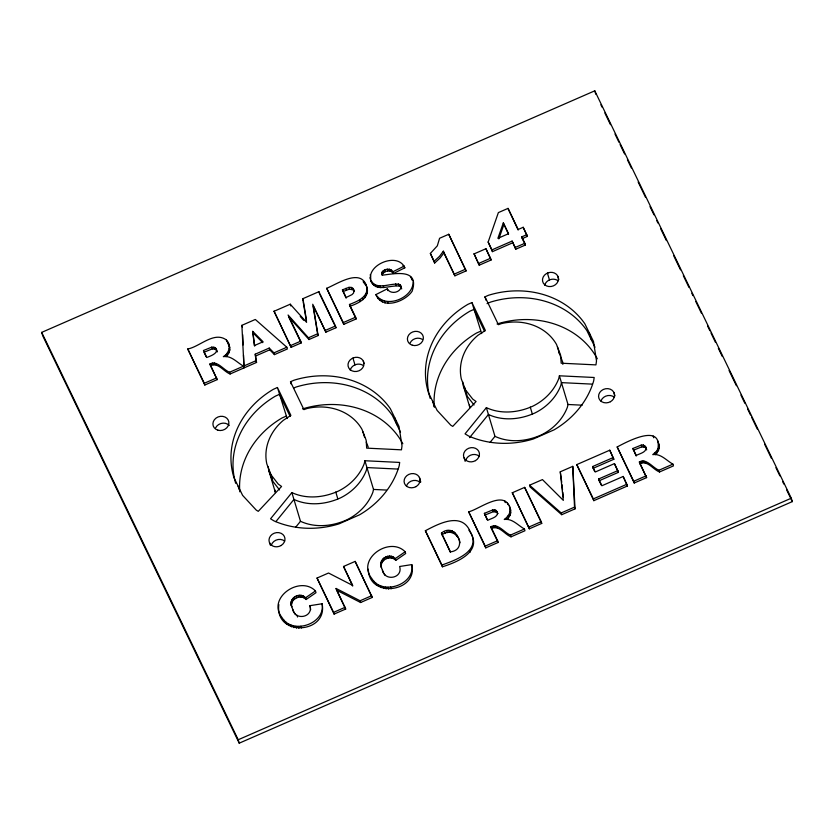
<?xml version="1.0" encoding="UTF-8"?>
<svg xmlns="http://www.w3.org/2000/svg" width="834" height="834" viewBox="0 0 834 834"><rect width="100%" height="100%" fill="white"/><g stroke="black" fill="none" stroke-linecap="round" stroke-linejoin="round"><path stroke-width="1.25" d="M278.827 604.598C274.594 637.27 328.148 633.944 322.101 603.764L309.956 605.672C313.501 617.337 295.027 621.08 292.744 609.237M413.132 282.392C412.715 298.186 385.277 309.331 375.884 294.6L387.299 288.845C390.208 294.485 399.674 293.026 401.164 287.167L399.934 284.571C390.865 282.09 377.114 291.306 370.869 280.443C375.227 293.578 391.323 284.029 400.456 286.323L401.404 287.438L400.883 285.687M371.391 282.194C364.124 265.514 397.735 251.055 404.844 267.808L393.512 273.469C390.896 269.257 383.473 270.602 382.097 275.095L381.565 273.354C382.942 268.85 390.375 267.506 392.991 271.717L393.512 273.469M370.713 277.42L370.598 279.421L370.077 277.68M291.024 603.295L291.764 606.808C287.615 598.781 299.875 591.118 305.588 597.769L306.109 599.521L315.982 592.693L315.45 590.941C299.959 575.043 266.369 598.072 282.09 617.66C292.338 635.164 325.708 623.874 322.101 603.764M291.556 605.036C291.431 598.061 301.533 594.194 306.109 599.521M349.999 306.214L349.477 304.462C356.962 301.595 369.076 296.852 366.553 286.604C370.974 297.311 358.151 303.555 349.999 306.214L356.139 318.942L343.775 324.343L326.699 288.283C337.259 284.071 362.707 266.473 367.085 288.356M380.711 564.118L381.451 567.631C377.302 559.614 389.561 551.941 395.274 558.603L395.796 560.354L405.668 553.526L405.147 551.774C389.655 535.866 356.055 558.905 371.787 578.494C382.024 595.997 415.395 584.697 411.787 564.597L399.642 566.495C403.187 578.171 384.714 581.913 382.431 570.06M381.242 565.869C381.117 558.895 391.219 555.017 395.796 560.354M364.906 460.743L364.26 463.568A51.082 44.504 -16.7 0 1 338.531 491.017C324.03 497.648 306.631 499.451 291.879 492.602L270.55 518.8L274.073 520.937A86.392 75.269 -16.7 0 0 339.011 523.867L359.6 514.787A86.392 75.269 -16.7 0 0 399.205 465.779L399.674 462.432L364.906 460.743L373.517 489.433L372.871 492.258A51.082 44.504 -16.7 0 1 347.142 519.707C332.641 526.348 315.242 528.141 300.49 521.302L291.879 492.602M559.395 375.8L558.749 378.615A51.082 44.504 -16.7 0 1 533.02 406.075C518.529 412.705 501.13 414.508 486.368 407.659L465.049 433.857L468.562 435.994A86.392 75.269 -16.7 0 0 533.499 438.924L554.089 429.844A86.392 75.269 -16.7 0 0 593.693 380.836L594.173 377.489L559.395 375.8L568.006 404.49L567.36 407.315A51.082 44.504 -16.7 0 1 541.631 434.764C527.13 441.405 509.73 443.198 494.979 436.359L486.368 407.659M243.497 366.157C237.148 362.654 231.352 355.357 223.335 356.639C229.246 353.418 231.498 344.963 226.389 339.959C214.088 330.931 199.649 346.861 187.754 348.966L204.82 385.027L217.194 379.626L209.949 363.947C217.434 360.1 223.335 369.994 229.59 372.235L230.111 373.986L256.549 362.436L255.235 354.179L269.215 348.07L273.938 352.865L274.459 354.617L287.365 348.977L286.833 347.236L255.308 319.464L241.881 325.333L244.028 367.909M225.493 354.95L226.024 356.702C229.079 354.023 230.83 349.519 229.246 345.599M509.428 513.786L510.168 508.438C511.753 512.357 510.001 516.861 506.947 519.54L506.426 517.799L509.428 513.786L509.949 515.527M657.911 448.932C662.238 422.358 625.792 442.406 617.17 446.961L634.236 483.011L646.611 477.611L639.365 461.942C646.85 458.095 652.751 467.989 659.006 470.22L659.527 471.971L673.445 465.893L672.913 464.142C666.564 460.639 660.768 453.352 652.751 454.624L656.421 451.371L657.911 448.932L658.443 450.673L655.441 454.686L654.909 452.945M658.443 450.673L659.214 448.067L658.662 443.594M492.456 251.639L488.151 242.048L498.367 212.597L508.021 208.385L518.185 229.475L523.189 227.286L526.754 234.677L527.286 236.429L522.282 238.618L525.378 245.029L515.725 249.241L512.107 241.078L491.935 249.887L492.456 251.639L512.629 242.83M503.329 222.887L497.877 238.347L508.542 233.687L503.329 222.887L508.542 234.354M498.826 238.899L503.851 224.638M442.437 566.786L441.916 565.035C455.197 560.219 481.75 551.295 470.261 531.748C461.859 511.378 438.601 523.752 425.371 530.726L442.437 566.786C458.419 561.793 484.231 550.857 468.896 530.184M443.354 251.19L439.487 256.372L434.128 261.261L434.65 263.002L440.008 258.113L443.876 252.942L443.354 251.19L454.905 275.804L466.112 270.914L448.755 234.271L439.591 238.274L437.318 245.842L430.354 253.442L434.65 263.002M275.887 521.604L293.933 499.441C308.684 506.28 326.084 504.487 340.585 497.846A51.082 44.504 -16.7 0 0 366.314 470.397L366.95 467.572L397.86 469.073M295.57 527.349L300.49 521.302M469.552 437.662L488.422 414.498C503.173 421.337 520.572 419.544 535.074 412.903A51.082 44.504 -16.7 0 0 560.802 385.454L561.449 382.629L592.359 384.13M490.058 442.406L494.979 436.359M506.426 517.799L504.257 519.478C512.274 518.206 518.081 525.493 524.43 528.996L524.951 530.747L511.034 536.825C504.789 534.584 498.888 524.69 491.403 528.537L498.117 542.465L485.753 547.865L468.677 511.815C479.425 509.345 505.988 487.556 510.689 510.189M305.588 597.769L315.45 590.941M395.274 558.603L405.147 551.774M392.991 271.717L404.313 266.056M277.441 387.508L273.375 389.301A86.392 75.269 -16.7 0 0 233.968 477.653L242.611 495.365L256.288 510.137L258.269 511.336L281.579 486.462L278.222 484.043L270.967 474.723L266.807 463.871A51.082 44.504 -16.7 0 1 283.404 420.273L290.889 415.395L277.441 387.508L287.167 418.522M290.493 381.753L293.954 380.231A86.392 75.269 -16.7 0 1 390.354 408.723L398.996 426.435L402.009 445.898L401.456 449.828L366.679 448.139L366.157 440.227L361.998 429.364A51.082 44.504 -16.7 0 0 306.964 408.535L303.941 409.63L290.493 381.753L291.181 384.036M471.929 302.565L467.864 304.358A86.392 75.269 -16.7 0 0 428.467 392.71L437.11 410.422L450.787 425.194L452.758 426.393L476.068 401.519L472.711 399.09L465.455 389.78L461.306 378.928A51.082 44.504 -16.7 0 1 477.892 335.331L485.378 330.452L471.929 302.565L481.666 333.579M484.981 296.81L488.453 295.288A86.392 75.269 -16.7 0 1 584.842 323.78L593.485 341.492L596.508 360.955L595.945 364.885L561.167 363.197L560.646 355.284L556.497 344.421A51.082 44.504 -16.7 0 0 501.463 323.592L498.43 324.687L484.981 296.81L486.013 300.23M293.693 388.081L296.007 387.059A86.392 75.269 -16.7 0 1 392.407 415.551L400.518 432.2M487.035 303.639L490.496 302.117A86.392 75.269 -16.7 0 1 586.896 330.608L595.007 347.257M286.052 416.197L281.975 417.99A86.392 75.269 -16.7 0 0 239.775 491.82M480.54 331.254L476.475 333.047A86.392 75.269 -16.7 0 0 434.264 406.877M41.7 332.38L594.778 90.823L791.278 498.211L792.3 501.62L239.222 743.177L42.722 335.789L41.7 332.38L238.201 739.758L239.222 743.177M274.063 311.27L290.263 304.202L306.578 322.351L302.711 298.76L318.901 291.692L335.445 326L335.966 327.752L325.886 332.151L313.261 305.995L318.108 335.549L308.987 339.532L288.606 316.764L301.22 342.92L291.139 347.33L274.063 311.27L291.139 347.33M346.12 298.165L342.43 289.857L348.977 287.344L351.187 287.396L352.719 288.23L354.283 291.337L352.719 288.23M342.962 291.608L349.498 289.085L353.251 289.982M217.194 379.626L210.481 365.699C217.955 361.852 223.856 371.745 230.111 373.986M474.108 253.88L485.93 248.72L490.538 258.259L491.07 260.01L479.237 265.181L474.108 253.88L479.237 265.181M522.282 238.618L521.761 236.866L526.754 234.677M255.757 355.93L269.736 349.821L274.459 354.617M204.82 385.027L204.299 383.275L216.663 377.875M229.59 372.235L256.017 360.684L255.235 354.179M273.938 352.865L286.833 347.236M290.618 345.578L300.699 341.179L288.084 315.012L308.455 337.791L308.987 339.532M308.455 337.791L317.587 333.798L312.74 304.243L325.886 332.151M325.354 330.41L335.445 326M343.775 324.343L343.243 322.591L355.618 317.191L349.477 304.462M454.384 274.052L465.581 269.163M478.716 263.429L490.538 258.259M515.725 249.241L515.193 247.489L524.847 243.278L521.761 236.866M336.081 588.45L345.683 609.039L334.1 614.095L317.035 578.045L328.533 573.021L352.699 585.447L343.535 566.463L355.148 561.397L372.225 597.446L360.611 602.523L336.602 590.201L336.081 588.45L360.09 600.772L360.611 602.523M512.316 492.758L524.649 487.369L541.203 521.667L541.725 523.418L529.381 528.808L512.316 492.758L529.381 528.808M529.569 485.211L542.444 479.592L563.325 500.369L560.271 471.804L572.77 466.352L575.043 508.865L561.699 514.703L530.101 486.962L529.569 485.211L561.178 512.952L561.699 514.703M613.303 457.512L592.64 466.54L595.278 471.992L614.439 463.621L617.817 470.616L598.645 478.987L601.908 485.753L623.175 476.464L627.439 485.982L593.839 500.661L576.774 464.601L609.769 450.193L613.834 459.263L593.172 468.291L594.746 471.554M487.15 519.738L484.387 513.337L492.738 509.96L494.823 509.855L496.261 510.533L497.804 513.619L496.261 510.533M636.206 456.042L632.881 448.483L641.231 445.106L643.316 445.002L645.766 447.024L646.611 449.912L644.755 445.69M441.436 533.114C454.978 521.365 469.448 549.554 450.475 551.858L441.436 533.114L450.433 552.442M484.908 515.089L493.259 511.711L496.783 512.284M633.402 450.235L641.753 446.857L645.276 447.431M441.957 534.865C449.37 528.933 458.71 533.791 460.003 542.757M491.403 528.537L490.882 526.796C498.357 522.939 504.257 532.843 510.512 535.074L511.034 536.825M601.345 485.242L599.177 480.738L618.338 472.367L617.817 470.616M646.611 477.611L639.897 463.694C647.372 459.836 653.272 469.74 659.527 471.971M334.1 614.095L333.579 612.354L345.161 607.288M360.09 600.772L371.693 595.705M485.753 547.865L485.221 546.124L497.596 540.713L490.882 526.796M510.512 535.074L524.43 528.996M528.86 527.067L541.203 521.667M561.178 512.952L574.522 507.124L572.77 466.352M593.839 500.661L593.318 498.909L626.918 484.231M634.236 483.011L633.715 481.27L646.089 475.86M659.006 470.22L672.913 464.142M238.201 739.758L791.278 498.211M211.815 347.121L203.465 350.499L206.822 357.473C210.324 356.066 219.947 352.928 215.339 347.695L211.815 347.121L212.336 348.862L215.86 349.446L217.194 351.927L216.35 349.029M212.336 348.862L203.986 352.24L206.227 356.889M368.336 569.174C368.638 598.948 418.428 592.119 411.787 564.597M375.884 294.6C382.274 310.196 404.782 301.898 412.111 291.306C419.773 268.402 395.524 273.552 382.399 275.189L381.565 273.354M568.006 404.49L582.174 405.178M373.517 489.433L386.392 490.058M252.733 331.359L263.085 341.773L254.328 345.589L252.733 331.359L254.704 346.047M253.255 333.11L262.741 342.649M300.23 316.451L303.67 320.277M363.134 281.683L366.126 285.791L365.594 284.05M403.062 265.577L404.844 267.808M474.035 404.99L467.509 396.609L463.35 385.756A51.082 44.504 -16.7 0 1 462.714 381.93M279.546 489.944L273.02 481.562L268.861 470.699A51.082 44.504 -16.7 0 1 268.225 466.873M227.557 342.649L229.767 347.351M385.214 575.481L382.962 571.811L380.929 565.89M293.266 610.978L295.528 614.648M600.887 104.771L602.012 107.117M604.838 112.965L610.488 124.673M615.002 134.045L618.953 142.239M620.079 144.574L624.603 153.946M627.418 159.794L631.38 167.988M638.156 182.041L645.495 197.251M650.009 206.623L653.96 214.818M656.785 220.666L657.911 223.012M660.736 228.86L666.387 240.567M673.726 255.788L680.502 269.83M683.327 275.689L688.967 287.396M691.793 293.245L692.918 295.59M695.744 301.439L701.394 313.146M707.607 326.031L709.859 330.712M710.995 333.047L715.509 342.42M718.335 348.268L722.286 356.462M729.062 370.515L736.401 385.725M740.915 395.097L744.866 403.291M747.691 409.14L750.517 414.998M751.643 417.334L757.293 429.041M764.632 444.261L771.408 458.314M775.922 467.676L779.873 475.87M782.699 481.718L783.835 484.064M786.65 489.912L792.3 501.62M632.881 448.483L636.238 455.458C639.428 453.56 647.33 452.309 645.766 447.024M527.286 236.429L523.189 227.286M518.154 230.048L508.021 208.385M617.17 446.961L633.715 481.27M512.107 241.078L515.193 247.489M627.439 485.982L623.175 476.464M613.834 459.263L609.769 450.193M618.338 472.367L614.439 463.621M488.151 242.048L491.935 249.887M491.07 260.01L485.93 248.72M576.774 464.601L593.318 498.909M466.112 270.914L448.755 234.271M484.627 331.473L473.983 309.393L469.907 311.186A86.392 75.269 -16.7 0 0 430.156 398.371M443.876 252.942L454.905 275.804M430.354 253.442L434.128 261.261M541.725 523.418L524.649 487.369M484.387 513.337L487.754 520.312C490.945 518.414 498.836 517.163 497.272 511.878M468.677 511.815L485.221 546.124M342.43 289.857L346.12 297.509L352.042 294.6L353.626 292.942L353.752 289.586M326.699 288.283L343.243 322.591M319.975 294.59L335.966 327.752M425.371 530.726L441.916 565.035M290.138 416.416L279.494 394.336L275.418 396.129A86.392 75.269 -16.7 0 0 235.668 483.313M372.225 597.446L355.148 561.397M352.678 586.083L343.535 566.463M336.602 590.201L345.683 609.039M317.035 578.045L333.579 612.354M187.754 348.966L204.299 383.275M558.999 352.459L562.7 362.112L562.846 364.375M366.355 442.218L368.211 447.055M291.243 605.057L292.89 609.935M659.183 445.335L657.724 440.779M594.778 90.823L595.799 94.242M658.693 446.315L659.214 448.067M653.199 436.026L653.72 437.777M656.421 451.371L656.942 453.123M643.316 445.002L643.838 446.753M641.231 445.106L641.753 446.857M645.37 461.452L645.891 463.204M643.858 460.941L644.38 462.693M642.149 460.962L642.67 462.714M640.46 461.463L640.981 463.214M639.365 461.942L639.897 463.694M613.887 392.543L614.908 395.962M589.294 332.902L591.337 339.73M557.8 276.262L558.822 279.682M547.427 273.156L549.481 279.995M598.645 478.987L599.177 480.738M557.414 346.819L559.458 353.658M592.64 466.54L593.172 468.291M524.847 243.278L525.378 245.029M574.522 507.124L575.043 508.865M560.271 471.804L561.73 482.25M530.257 407.075L532.301 413.904M509.24 505.623L509.762 507.374M510.199 511.169L510.721 512.92M507.312 502.798L507.843 504.549M504.706 500.88L505.237 502.631M507.927 516.225L508.459 517.977M464.538 387.383L466.592 394.211M463.35 385.756L469.907 407.618A51.082 44.504 -16.7 0 1 469.448 405.084M494.823 509.855L495.344 511.607M492.738 509.96L493.259 511.711M496.876 526.306L497.408 528.058M495.365 525.795L495.896 527.547M493.655 525.816L494.187 527.568M497.596 540.713L498.117 542.465M491.966 526.317L492.487 528.068M412.132 278.994L412.663 280.745L410.443 276.492M464.152 457.939L465.174 461.358M401.164 287.167L401.686 288.918M399.934 284.571L400.456 286.323M398.371 283.894L398.902 285.645M432.658 401.31L434.368 407.002M395.618 283.862L396.15 285.614M391.313 270.028L391.834 271.78M389.426 269.194L389.947 270.946M387.278 269.173L387.8 270.925M469.479 550.628L470.001 552.379M384.818 269.924L385.35 271.675M383.035 270.946L383.557 272.697M387.299 288.845L387.82 290.597M381.962 272.124L382.493 273.875M383.286 285.864L383.807 287.615M387.508 301.679L388.029 303.42M456.657 534.907L457.178 536.648M455.26 532.989L455.781 534.74M380.158 285.895L380.679 287.647M453.821 531.623L454.342 533.374M384.453 301.23L384.974 302.971M452.33 530.799L452.852 532.54M377.541 285.541L378.073 287.292M381.836 300.188L382.358 301.939M450.694 530.445L451.225 532.186M375.352 284.821L375.873 286.573M379.543 298.739L380.064 300.49M448.848 530.487L449.38 532.238M373.507 283.727L374.028 285.478M377.552 296.873L378.083 298.624M370.244 274.667L370.765 276.419M446.784 530.935L447.316 532.676M372.016 282.267L372.537 284.019M444.501 531.779L445.033 533.52M366.918 289.075L367.45 290.816M364.239 281.756L364.76 283.508M366.699 291.452L367.221 293.203M365.886 293.756L366.407 295.497M419.387 477.486L420.763 482.042M364.448 295.924L364.969 297.675M362.363 297.947L362.884 299.698M359.61 299.813L360.142 301.564M394.805 417.844L396.848 424.673M351.187 287.396L351.708 289.148M348.977 287.344L349.498 289.085M355.618 317.191L356.139 318.942M345.943 288.324L346.464 290.076M363.311 361.205L363.989 363.488M352.938 358.099L354.992 364.938M362.915 431.762L364.625 437.454M318.901 291.692L319.422 293.443M392.97 556.831L393.492 558.582M391.302 556.257L391.824 558.009M389.541 556.069L390.062 557.81M387.716 556.268L388.237 558.019M385.881 556.872L386.403 558.624M317.587 333.798L318.108 335.549M383.994 557.915L384.516 559.666M382.535 559.207L383.056 560.959M390.583 587.053L391.115 588.804M381.482 560.761L382.014 562.512M302.711 298.76L303.232 300.511M380.857 562.575L381.388 564.316M388.039 587.303L388.561 589.054M385.579 587.209L386.1 588.96M383.119 586.74L383.64 588.491M380.648 585.906L381.169 587.647M378.167 584.697L378.688 586.438M375.8 583.07L376.332 584.822M373.674 581.006L374.195 582.757M290.263 304.202L290.785 305.953M300.699 341.179L301.22 342.92M335.768 492.018L337.812 498.847M269.215 348.07L269.736 349.821M256.017 360.684L256.549 362.436M241.881 325.333L242.402 327.084M270.049 472.325L272.103 479.154M309.956 605.672L310.686 609.644M268.861 470.699L275.418 492.56A51.082 44.504 -16.7 0 1 274.949 490.027M228.308 342.784L228.839 344.536M229.277 348.331L229.798 350.082M226.389 339.959L226.911 341.711M303.284 596.008L303.805 597.749M228.495 350.937L229.027 352.688M301.616 595.424L302.137 597.175M299.854 595.236L300.376 596.988M227.004 353.387L227.526 355.138M298.03 595.434L298.551 597.186M296.195 596.039L296.716 597.79M294.308 597.081L294.829 598.833M292.849 598.385L293.37 600.126M300.897 626.219L301.428 627.971M297.029 615.273L297.55 617.024M291.796 599.938L292.327 601.679M215.339 347.695L215.86 349.446M291.17 601.741L291.702 603.493M298.353 626.48L298.874 628.221M213.89 347.017L214.421 348.768M295.893 626.376L296.414 628.127M215.954 363.468L216.475 365.209M269.663 542.882L270.341 545.155M214.442 362.957L214.963 364.708M293.432 625.907L293.954 627.658M212.733 362.978L213.254 364.729M290.962 625.073L291.483 626.824M211.044 363.478L211.565 365.229M288.481 623.863L289.002 625.615M209.949 363.947L210.481 365.699M286.114 622.247L286.646 623.999M283.987 620.173L284.509 621.924M238.17 486.253L239.191 489.662M303.44 301.752L306.495 320.371M561.991 484.731L562.523 489.694M562.794 492.185L563.315 497.147M242.704 334.736L243.111 344.942M243.518 355.148L243.924 365.355M350.249 370.15A8.079 7.037 -16.7 0 1 353.814 365.48L355.722 364.594A8.079 7.037 -16.7 0 1 363.509 365.688M410.047 343.076A8.079 7.037 -16.7 0 1 422.306 339.323M215.558 428.019A8.079 7.037 -16.7 0 1 229.287 425.476M271.311 545.196A8.079 7.037 -16.7 0 1 284.696 541.11M406.439 486.055A8.079 7.037 -16.7 0 1 419.888 482.208M600.928 401.112A8.079 7.037 -16.7 0 1 614.377 397.265M544.738 285.207A8.079 7.037 -16.7 0 1 548.303 280.537L550.211 279.651A8.079 7.037 -16.7 0 1 557.998 280.745M465.799 460.253A8.079 7.037 -16.7 0 1 479.185 456.167M497.054 323.978A86.392 75.269 -16.7 0 1 597.321 358.818M302.565 408.921A86.392 75.269 -16.7 0 1 402.822 443.761M353.668 357.755L351.771 358.651A8.079 7.037 -16.7 0 0 348.841 368.096A8.079 7.037 -16.7 0 0 358.954 370.807A8.079 7.037 -16.7 0 0 363.634 361.831L362.78 360.205A8.079 7.037 -16.7 0 0 353.668 357.755M548.157 272.812L546.26 273.708A8.079 7.037 -16.7 0 0 543.33 283.153A8.079 7.037 -16.7 0 0 553.442 285.864A8.079 7.037 -16.7 0 0 558.134 276.888L557.268 275.262A8.079 7.037 -16.7 0 0 548.157 272.812M475.474 460.629L473.545 461.473A8.079 7.037 -16.7 0 1 464.548 458.763L463.746 457.095A8.079 7.037 -16.7 0 1 468.75 448.244A8.079 7.037 -16.7 0 1 478.726 451.246A8.079 7.037 -16.7 0 1 475.474 460.629M280.985 545.572L279.046 546.416A8.079 7.037 -16.7 0 1 270.06 543.705L269.257 542.037A8.079 7.037 -16.7 0 1 274.261 533.187A8.079 7.037 -16.7 0 1 284.238 536.189A8.079 7.037 -16.7 0 1 280.985 545.572M610.415 401.717L608.466 402.52A8.079 7.037 -16.7 0 1 598.989 398.548A8.079 7.037 -16.7 0 1 603.326 389.457A8.079 7.037 -16.7 0 1 613.563 391.844L614.324 393.523A8.079 7.037 -16.7 0 1 610.415 401.717M415.916 486.66L413.977 487.463A8.079 7.037 -16.7 0 1 404.5 483.491A8.079 7.037 -16.7 0 1 408.837 474.4A8.079 7.037 -16.7 0 1 419.075 476.787L419.836 478.466A8.079 7.037 -16.7 0 1 415.916 486.66M217.851 430.177A8.079 7.037 -16.7 0 0 228.829 421.931A8.079 7.037 -16.7 0 0 216.027 418.095A8.079 7.037 -16.7 0 0 217.851 430.177M412.34 345.234A8.079 7.037 -16.7 0 0 423.318 336.988A8.079 7.037 -16.7 0 0 410.516 333.152A8.079 7.037 -16.7 0 0 412.34 345.234"/></g></svg>
